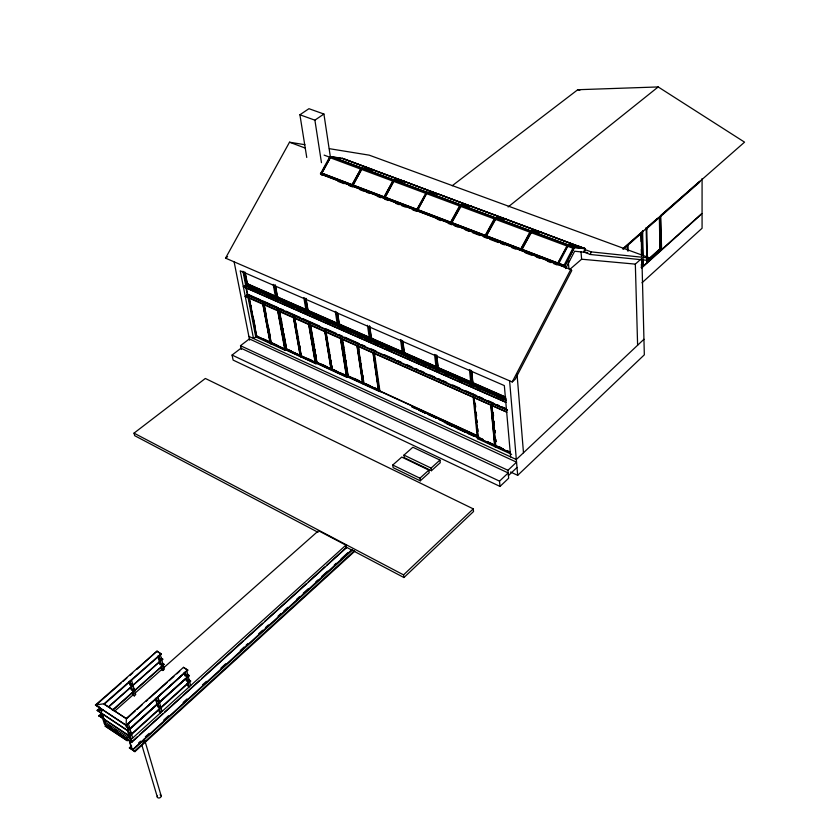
<?xml version="1.0" encoding="UTF-8"?>
<svg xmlns="http://www.w3.org/2000/svg" width="840" height="840" viewBox="0 0 840 840"><rect width="100%" height="100%" fill="white"/><g stroke="black" fill="none" stroke-linecap="round" stroke-linejoin="round"><path stroke-width="1.26" d="M702.082 178.553L702.072 213.245L641.571 267.603M245.921 285.464L369.296 339.707M246.026 288.225L247.244 294.452L245.259 296.457L506.951 412.188L245.543 295.995M330.267 157.763L321.815 173.197L330.267 157.763L331.558 156.639L362.008 167.979L372.719 169.89M372.803 169.617L342.468 158.351L584.819 248.724M321.678 173.082L352.212 184.769L360.717 169.124L362.008 167.979M361.568 169.449L353.062 185.094L361.568 169.449L362.859 168.294L394.096 179.939L404.754 181.493L399.935 181.072M373.569 170.205L404.754 181.493M352.926 184.978L384.237 196.959L392.805 181.104L394.096 179.939M437.441 193.946L405.615 181.808L394.968 180.264L393.677 181.429L385.108 197.295L393.677 181.429M384.972 197.179L417.092 209.465L427.014 192.192L437.514 193.662M471.062 206.441L438.406 193.998L435.992 193.946M417.858 209.696L426.5 193.599L417.858 209.696L450.807 222.306L460.793 204.782L471.146 206.157M460.425 206.335L451.721 222.653L461.706 205.118L495.464 217.697L505.565 219.261M505.649 218.978L472.059 206.493L469.382 206.43M451.594 222.537L485.425 235.484L495.464 217.697M495.138 219.282L486.36 235.841L496.409 218.043L531.08 230.958L541.075 232.145L538.493 232.134M541.075 232.145L506.583 219.324L501.417 218.967M486.245 235.725L520.968 249.018L531.08 230.958M530.775 232.585L521.944 249.386L532.045 231.326L542.042 232.502L577.868 246.141M542.042 232.502L539.458 232.491M577.962 245.847L568.155 244.776L557.991 263.109L521.819 249.27M566.328 267.173L564.858 265.65L558.873 263.372L567.777 246.309C572.103 243.117 579.915 246.845 584.913 248.43L583.758 252.189M646.191 230.024L646.79 229.499M584.913 248.43L575.148 247.38L573.877 248.672L564.417 266.837L565.772 268.243M578.949 246.215L569.058 245.438M584.356 252.252L585.428 248.787L342.237 158.413M590.341 254.478L591.15 251.874L650.212 258.101L647.672 260.379L590.341 254.489L584.21 252.189M557.875 262.993L566.895 246.057M563.976 265.387L572.88 248.294L574.056 247.296M564.858 265.65L573.773 248.546L329.438 157.447L320.46 173.849L322.077 175.277M569.573 260.379L568.365 262.689L568.964 268.863M565.593 268.601L574.634 251.234L587.706 252.599M304.941 144.711L289.517 142.212L225.55 258.142L512.211 381.959L570.759 269.483L320.869 174.206L322.098 171.959M520.853 248.903L529.809 232.218M485.3 235.368L494.193 218.935M450.681 222.191L459.512 205.989M416.966 209.349L425.723 193.389M384.101 196.844L392.805 181.104M352.076 184.653L360.717 169.124M323.327 169.712L326.403 164.094M327.631 161.847L329.48 158.477M246.089 285.086L249.816 286.524M510.562 472.017L517.682 475.335L644.332 354.816L641.928 259.56M473.267 508.872L473.55 511.518L403.945 577.542L403.557 574.885L473.267 508.872L205.338 378.462L134.022 433.136L134.684 435.677L318.056 532.298M508.431 475.587L517.01 467.46M500.01 486.423L499.517 481.142L508.19 472.941L241.007 348.212L232.071 355.058L233.111 360.087L500.01 486.423L508.662 478.223L507.948 470.284L516.558 462.168L249.375 338.909L240.503 345.692L241.269 349.471M643.944 339.276L516.327 459.512L248.882 336.389M509.849 452.687L495.6 446.145L496.146 445.651M495.757 446.324L495.222 446.817L491.284 405.31M495.684 447.027L496.23 446.534M495.201 445.221L494.666 445.715L490.77 404.702M494.75 446.607L495.285 446.103L478.275 438.197L474.096 397.299M138.547 743.012L140.49 741.248M145.331 736.837L149.205 733.32M163.737 720.101L168.588 715.701M183.12 702.481L186.995 698.953M202.503 684.863L206.378 681.335M220.91 668.125L225.761 663.716M240.293 650.496L244.167 646.978M246.109 645.215L248.042 643.45M258.699 633.759L262.584 630.242M265.482 627.596L268.391 624.95M278.082 616.14L280.991 613.494M283.899 610.859L287.774 607.331M296.499 599.403L299.397 596.757M303.282 593.229L308.123 588.829M315.871 581.784L317.814 580.02M321.689 576.492L327.506 571.211M334.288 565.037L336.221 563.283M341.072 558.873L347.855 552.71M354.784 551.229L134.925 751.653L132.458 749.784L352.181 549.423M132.731 750.025L352.653 549.896M491.075 405.825L494.844 445.557L477.992 437.819L482.664 439.719M134.453 751.17L354.344 550.799M511.634 454.356L477.435 438.648L477.981 438.165M478.275 438.197L479.346 437.209M346.51 547.649L131.975 742.035L129.612 740.744L132.227 749.48M420.263 480.827L429.209 472.721L428.873 470.106L401.741 457.076L392.753 465.034L393.131 467.639L420.263 480.827L419.916 478.202L428.873 470.106M431.435 470.705L440.276 462.693L439.961 460.079L412.86 447.237L403.977 455.102L404.334 457.706L431.435 470.705L431.099 468.09L439.961 460.079M131.292 746.193L129.36 747.947L134.925 751.653M641.981 282.796L702.072 228.26L702.072 213.654L641.592 268.023M129.402 747.904L131.628 746.235M128.636 739.379L127.155 740.723L105.095 726.106L106.575 724.784M134.925 693.242L318.518 530.733L345.912 545.15L131.198 739.357L103.498 721.046M131.712 741.982L137.487 736.68M139.429 734.927L162.719 713.822M164.661 712.068L181.167 697.116M183.099 695.363L199.605 680.411M201.547 678.657L243.275 640.847M245.217 639.093L262.689 623.27M264.621 621.505L306.358 583.706M308.301 581.942L324.796 567M326.739 565.247L346.143 547.659M130.956 732.239L129.455 733.582L129.496 736.312L190.638 681.135L189.116 679.823L187.698 681.093L186.302 680.232M160.419 705.684L158.97 706.986L157.563 706.094M187.824 681.545L189.231 680.264L190.638 681.135M126.998 737.846L126.536 738.266L104.454 723.65M190.523 680.694L129.37 735.861L98.826 715.712L100.769 714M649.309 258.394L659.925 248.871L659.369 217.518M647.609 260.201L660.146 248.955L659.589 217.602M512.211 381.959L515.172 379.302L571.778 270.532L570.759 269.483M641.004 267.246L643.429 265.072M646.937 261.923L661.595 248.756M129.339 726.884L127.838 728.238L127.88 730.957L189.231 675.78L187.709 674.468L186.281 675.738L184.874 674.877M156.041 700.739L157.447 701.631L158.907 700.319M127.974 728.679L129.476 727.335M189.116 675.328L127.743 730.506L97.136 710.367L100.065 707.805M129.633 729.047L132.52 726.464M134.442 724.731L157.5 704.004M159.422 702.272L185.357 678.951M187.698 669.942L126.252 725.571L187.698 669.942L183.466 667.349L126.399 718.316L126.116 725.12L95.445 705.001L157.059 651.105L161.311 654.087L104.234 704.203L126.536 718.767L135.24 710.986M128.016 723.702L155.012 699.51M157.909 696.917L182.007 675.318M581.007 251.832L581.626 259.214L635.334 264.117L640.952 259.098M137.172 709.264L142.002 704.939M145.877 701.484L147.809 699.762M149.741 698.029L167.15 682.479M169.082 680.757L173.922 676.431M176.82 673.837L179.718 671.255M114.303 711.49L132.962 694.974L132.185 692.549M472.931 394.685L473.477 394.202M106.365 720.625L104.874 721.949L102.165 713.328M132.919 695.016L134.285 695.888L135.734 694.606L131.397 679.823M160.881 667.191L161.564 669.659L162.928 670.509L164.346 669.26L159.936 653.236M444.444 422.699L444.57 422.1L477.445 437.178M104.559 714.882L103.068 716.195L101.01 714.84M134.043 688.852L132.594 690.134L131.219 689.262M112.319 710.147L164.136 664.356L162.761 663.505L161.343 664.755L159.968 663.904M113.431 709.726L164.136 664.356M473.267 382.358L471.796 383.649L470.39 369.999M102.889 709.538L101.388 710.861L99.33 709.506M132.478 683.508L131.019 684.8L129.644 683.918M101.535 711.302L103.026 709.989M131.145 685.24L132.605 683.96M108.707 706.534L162.666 659.012L161.291 658.161L159.873 659.411L158.498 658.56M108.539 707.154L162.666 659.012M161.196 653.635L104.097 703.752L95.445 705.001L126.252 725.571M623.637 248.031L642.59 231.399M646.149 228.27L657.51 218.305M660.44 215.733L685.303 193.914M686.249 193.084L699.668 181.303L699.668 182.165L646.17 229.152M622.797 249.039L744.555 142.149L658.192 86.94L577.763 89.723L452.204 185.734M623.5 249.071L642.611 232.271M95.582 705.453L121.013 683.203M122.966 681.492L126.871 678.069M129.811 675.507L132.741 672.935M136.657 669.512L157.059 651.105M570.003 269.241L581.626 259.203M415.475 408.681L411.852 406.613L477.488 436.464M470.61 381.917L437.997 367.605L470.788 381.749M347.508 376.887L379.355 391.482L379.901 391.02L374.419 352.968M380.216 391.808L380.394 391.65M363.111 382.536L362.565 382.988L356.916 345.608M478.023 435.971L363.416 383.376L363.573 380.342M363.668 383.586L363.122 384.038L357.284 345.314M363.542 384.237L364.088 383.775M404.754 352.306L403.263 353.546L401.489 340.084M362.796 383.187L347.792 376.215L348.338 375.764M310.359 360.549L346.962 377.328L348.054 376.435M347.928 377.076L348.474 376.625M340.316 337.743L346.406 376.278L331.81 369.59L332.356 369.149L336.851 371.207M332.094 369.81L331.538 370.262L325.164 331.411M371.816 337.869L370.325 339.077L368.56 326.918M331.957 370.451L332.504 369.999M310.044 324.303L316.575 362.607L330.992 369.212L331.538 368.77M508.137 206.955L658.192 86.94M293.99 316.68L300.972 356.139L315.21 362.67L315.756 362.229L314.675 355.845M316.575 362.607L317.121 362.166M270.774 343.067L315.767 363.709L317.268 363.017L316.722 363.457M300.972 356.139L301.518 355.709M301.266 356.37L300.72 356.811L293.664 316.921M301.119 356.99L301.665 356.559M339.717 323.799L338.216 324.986L336.116 311.693M293.401 317.594L300.163 355.772L286.094 349.314L286.65 348.883L291.333 351.036M248.021 297.329L255.728 336.83L285.306 350.417L285.852 349.986L278.576 310.223M286.251 350.165L286.797 349.734M270.228 343.497L271.404 342.584M271.173 343.245L270.617 343.675L263.12 304.038M271.005 343.854L271.562 343.423M308.438 310.076L306.925 311.241L304.679 298.043M256.882 335.927L253.512 338.52L240.23 270.816L504.336 385.592L510.626 456.887M426.626 193.715L427.906 192.528L460.793 204.782M278.114 307.661L277.546 308.091L247.517 294.777M277.925 296.699L276.413 297.832L274.019 284.729M262.637 301.476L263.204 301.056L277.599 307.451M245.259 296.457L247.968 294.441M247.769 283.479L246.257 284.592L243.716 271.572M245.543 285.737L243.369 286.797L246.089 284.792M225.55 258.142L227.588 256.683M329.438 157.447L330.656 156.597L342.468 158.351M306.757 157.469L299.911 114.776L314.895 120.162L323.915 114.03L330.351 156.807M299.911 114.776L308.942 108.696L323.915 114.03M642.631 233.153L642.044 233.678M100.013 709.957L97.136 710.367L127.88 730.957M101.692 715.292L98.826 715.712L129.496 736.312M98.963 716.153L101.829 715.732M585.428 248.787L575.053 247.674L330.656 156.597M530.985 231.252L535.994 231.84M531.962 231.609L535.71 232.05M495.38 217.98L506.583 219.324M496.325 218.327L498.866 218.652M461.622 205.401L465.507 205.916M460.709 205.054L472.059 206.493M426.93 192.476L438.406 193.998M394.012 180.212L396.385 180.558M399.62 181.22L404.355 181.912M361.935 168.252L373.643 169.932M362.786 168.567L365.18 168.934M368.781 169.481L372.372 170.016M331.485 156.902L341.177 158.424M329.364 148.68L369.212 155.159L650.212 258.101M577.763 89.723L579.841 90.384M660.65 215.953L661.605 249.606M627.029 245.48L627.585 250.814M641.077 264.947L642.841 265.598L642.684 259.214M585.008 249.596L591.15 251.874M394.968 180.264L427.014 192.192M532.045 231.326L568.155 244.776M569.153 245.144L575.148 247.38M289.517 142.212L305.025 147.998M324.125 155.117L330.099 157.343M320.985 172.883L564.974 265.766M320.46 173.849L564.417 266.837M337.995 181.346L344.127 183.687M349.01 185.556L352.695 186.963M360.024 189.756L363.72 191.163M366.145 192.087L369.842 193.494M377.16 196.287L380.856 197.704M384.5 199.091L388.206 200.508M395.514 203.291L399.231 204.708M401.635 205.632L405.353 207.049M412.65 209.832L416.378 211.25M437.136 219.166L440.864 220.595M448.151 223.377L451.889 224.794M454.335 225.729L458.01 227.136M465.286 229.908L469.024 231.336M472.626 232.712L480.05 235.547M483.651 236.912L487.4 238.35M489.762 239.253L498.425 242.55M500.787 243.453L504.546 244.881M511.802 247.653L515.561 249.091M525.263 252.788L531.479 255.161M536.277 256.998L540.057 258.437M547.292 261.198L551.082 262.637M553.529 263.571L557.203 264.978M275.562 296.111L247.391 283.752L245.322 273.105M306.044 309.477L277.546 296.982L275.373 285.065M337.323 323.201L308.06 310.369L306.012 298.368M370.566 337.785L339.35 324.093L337.638 313.226M402.297 351.708L371.438 338.173L369.684 326.014M436.096 366.534L404.376 352.622L402.938 341.607M505.733 397.079L472.899 382.683L471.765 371.511M275.373 296.257L247.202 283.889L244.902 272.066M305.855 309.624L277.358 297.129L275.184 285.212M337.134 323.358L307.87 310.517L305.823 298.515M370.387 337.943L339.161 324.24L337.449 313.373M403.294 352.38L371.259 338.32L369.495 326.161M435.907 366.692L404.187 352.779L402.591 340.536M505.544 397.247L472.721 382.841L471.45 370.44M245.469 284.245L505.806 398.591M252.21 287.574L297.728 307.577M300.132 308.637L368.413 338.635M370.808 339.685L387.576 347.056M389.97 348.106L458.252 378.116M460.656 379.166L477.425 386.536M479.819 387.587L500.189 396.532M502.582 397.582L506.173 399.168M505.628 399.409L245.637 285.127L242.928 271.226M249.134 287.322L259.917 292.058M268.307 295.754L273.094 297.854M275.489 298.914L279.08 300.489M285.075 303.125L288.666 304.71M291.06 305.76L293.454 306.81M297.056 308.395L301.844 310.506M304.238 311.556L307.829 313.142M313.824 315.767L321.006 318.927M327.002 321.562L330.593 323.148M338.982 326.834L343.77 328.944M346.164 329.994L349.766 331.58M358.144 335.265L362.943 337.376M365.337 338.425L372.519 341.586M374.913 342.647L378.514 344.221M380.909 345.272L383.303 346.332M386.894 347.907L391.692 350.018M407.264 356.864L410.855 358.449M416.85 361.084L420.441 362.659M422.835 363.72L425.229 364.77M428.82 366.356L431.225 367.406M436.013 369.516L439.604 371.091M445.599 373.727L449.19 375.312M458.776 379.522L462.368 381.108M470.747 384.794L473.151 385.844M477.939 387.954L481.53 389.54M497.102 396.385L504.294 399.546M245.144 285.737L506.32 400.638M243.737 286.776L506.163 402.402L243.369 286.797M247.622 294.168L260.81 300.006M279.993 308.511L283.594 310.107M285.989 311.168L300.384 317.541M302.778 318.602L319.568 326.046M325.563 328.703L336.357 333.48M338.762 334.541L342.353 336.137M344.757 337.197L359.142 343.57M361.546 344.631L365.148 346.227M371.144 348.883L375.931 351.005M384.332 354.732L395.126 359.51M397.519 360.57L401.121 362.166M407.117 364.822L411.915 366.944M415.517 368.54L417.911 369.6M420.305 370.661L423.906 372.256M429.901 374.913L434.7 377.044M438.302 378.63L440.695 379.701M443.09 380.762L446.691 382.358M452.687 385.004L459.879 388.195M465.885 390.852L476.669 395.63M479.073 396.701L482.675 398.286M488.67 400.943L493.458 403.074M497.06 404.659L499.464 405.731M501.858 406.791L505.459 408.387M247.244 294.452L507.486 409.773M474.054 395.189L489.909 402.213M491.032 402.717L505.334 409.059M246.939 294.956L507.171 410.351M354.018 378.368L358.565 380.447M365.106 383.45L369.716 385.55M374.325 387.66L377.769 389.245M362.933 382.683L348.159 375.911L342.3 338.656M378.745 389.918L363.783 383.072L358.334 346.983M321.552 364.193L325.994 366.23M341.344 373.264L346.962 375.837L346.553 373.264M331.359 368.918L316.943 362.313L310.643 325.29M346.773 375.984L332.178 369.296L326.088 332.147M347.12 376.236L378.105 390.432M380.153 391.377L477.813 436.118M307.451 358.428L312.197 360.602M300.531 355.478L286.461 349.031L279.51 310.968M315.578 362.376L301.329 355.845L294.588 317.667M322.969 365.631L329.721 368.729M335.654 371.448L340.578 373.706M316.491 362.891L347.582 377.307L341.544 339.066M411.852 406.613L477.298 436.622M415.653 408.534L412.031 406.455M419.223 410.161L425.177 412.892M428.747 414.53L435.887 417.806M439.457 419.444L444.213 421.628M450.167 424.347L456.11 427.077M459.68 428.715L466.82 431.991M470.39 433.629L476.332 436.359M478.527 437.325L483.021 439.394M498.697 446.576L501.07 447.668M263.75 339.077L268.328 341.166M272.559 343.108L277.19 345.24M419.044 410.319L424.998 413.049M428.568 414.687L435.708 417.963M439.278 419.601L445.221 422.331M451.175 425.061L455.931 427.245M459.501 428.873L466.641 432.149M471.398 434.332L476.154 436.517M479.987 438.239L482.328 439.32M487.011 441.462L494.036 444.685M497.332 446.197L503.265 448.917M506.825 450.555L510.384 452.183M290.136 351.267L299.04 355.352M299.659 355.635L306.169 358.628M487.158 441.777L493.899 444.875M497.154 446.366L503.087 449.085M506.646 450.713L510.206 452.351M284.939 349.241L271.036 342.867L263.634 303.66M286.387 349.776L316.386 363.699L309.708 324.555M444.392 422.257L477.267 437.346M510.027 452.519L495.779 445.988L491.904 404.964M446.964 423.612L475.136 436.538M446.786 423.769L452.655 426.468M456.183 428.085L465.57 432.39M467.922 433.471L473.792 436.17M240.503 345.692L507.948 470.284M232.071 355.058L499.517 481.142M403.977 455.102L431.099 468.09M392.753 465.034L419.916 478.202M134.022 433.136L403.557 574.885M345.912 546.966L403.945 577.542M129.612 747.957L131.754 749.196L129.119 740.471L126.42 738.308M157.185 651.546L161.311 654.087M187.814 670.394L183.466 667.349M162.792 659.452L161.416 658.613L159.989 659.862L158.624 659.012M187.824 674.909L189.231 675.78M108.203 725.288L111.363 727.377M108.077 725.329L111.227 727.409M115.437 730.191L117.537 731.587M105.998 725.235L128.058 739.841M105.861 725.267L127.922 739.883M127.796 739.988L105.735 725.382L105.052 723.198M105.641 725.55L127.701 740.155M105.178 725.949L127.249 740.575M100.621 708.404L101.388 710.861M98.858 706.262L100.16 710.399M100.79 712.425L104.328 723.692L132.006 742.004L126.714 724.532M104.234 704.203L126.536 718.767M125.685 724.847L126.43 727.314M127.176 729.782L129.801 738.423M128.215 723.188L132.689 738.003M141.792 744.849L157.395 797.234M144.953 741.017L161.185 795.911M129.927 681.103L134.285 695.888M128.919 681.461L130.011 685.157M130.736 687.624L131.46 690.081M156.408 697.935L157.458 701.642M158.151 704.109L160.597 712.761L159.201 711.858L158.498 709.391M155.347 698.271L157.804 706.923M157.868 696.623L162.047 711.449M158.855 655.725L162.928 670.509M157.815 656.103L160.198 664.734M185.304 672.042L189.231 686.868L187.824 685.997L187.173 683.529M184.222 672.409L185.209 676.116M185.861 678.583L186.522 681.051M186.732 670.761L190.638 685.587M234.119 261.849L249.627 340.158M251.003 305.666L251.496 308.185M253.449 318.276L253.942 320.796M254.436 323.316L254.919 325.836M249.344 298.242L256.704 336.063L270.438 342.363L263.025 303.167M248.913 297.119L256.515 336.2L270.249 342.51L262.836 303.303M248.724 297.266L256.337 336.346L270.07 342.647L262.647 303.44M246.404 287.952L247.37 292.919M264.484 305.907L264.957 308.438M265.44 310.957L265.913 313.488M268.538 327.401L269.02 329.931M269.493 332.462L269.966 334.992M264.054 304.784L271.215 342.72L285.117 349.104L277.914 309.771M263.445 303.796L270.848 343.004M279.699 310.832L280.161 313.362M281.316 319.704L281.788 322.245M282.944 328.587L283.406 331.128M283.868 333.669L285.022 340.011M285.485 342.542L285.947 345.082M274.995 287.102L275.436 289.485M275.867 291.869L276.297 294.242M279.09 309.844L286.282 349.178L300.353 355.625L293.591 317.447M278.911 309.992L286.094 349.314M278.565 312.165L279.731 318.507M280.193 321.048L281.358 327.39M281.82 329.931L282.282 332.462M282.744 335.002L285.306 348.957L284.75 349.387L277.536 310.055M273.21 284.371L275.604 297.476M277.725 309.918L285.306 350.417M294.777 317.52L295.229 320.072M295.68 322.613L296.131 325.164M297.255 331.527L297.696 334.068M298.147 336.609L298.599 339.161M299.723 345.524L300.174 348.065M294.179 316.544L301.151 355.992L315.389 362.523L308.847 324.23M310.233 324.156L316.754 362.46L331.17 369.065L325.07 331.926M305.393 299.208L305.802 301.613M306.201 304.006L306.611 306.401M309.445 325.217L314.233 353.294M308.931 323.694L315.767 363.709M308.658 324.377L315.21 362.67M303.839 297.675L306.096 310.873M345.912 545.15L346.364 547.785M313.215 339.181L313.645 341.744M314.076 344.295L314.517 346.846M314.947 349.398L315.389 351.95M315.819 354.501L316.25 357.063M329.217 349.933L329.637 352.495M330.057 355.058L330.477 357.62M330.897 360.181L331.317 362.744M331.727 365.306L332.147 367.868M325.689 331.023L332 369.443L346.594 376.131L340.505 337.596M325.51 331.17L331.81 369.59M324.671 330.792L330.992 369.212M335.265 311.325L337.365 324.608M343.487 344.935L343.896 347.498M344.295 350.07L344.705 352.643M345.104 355.215L345.513 357.777M345.912 360.35L346.322 362.922M342.111 338.804L347.97 376.068L362.754 382.83L357.094 345.461M341.922 338.951L347.792 376.215M341.481 341.145L341.891 343.718M342.29 346.29L344.526 360.413M344.925 362.985L345.334 365.558M345.744 368.13L346.143 370.692M340.788 338.247L346.962 377.328M314.895 120.162L321.457 162.677M358.522 346.836L358.911 349.409M360.266 358.428L360.654 361.011M361.043 363.584L361.431 366.167M362.796 375.186L363.185 377.758M357.956 345.839L363.594 383.219L378.556 390.075L373.139 352.58M357.767 345.996L363.416 383.376M373.695 355.016L375.007 364.067M375.375 366.649L375.942 370.534M376.31 373.118L376.688 375.701M377.066 378.284L377.622 382.169M378 384.752L378.368 387.334M372.95 352.737L378.378 390.222M367.5 325.322L369.443 338.699M373.863 353.419L379.355 391.482M400.586 339.696L402.36 353.157M434.553 354.438L436.149 367.994M436.748 355.131L437.178 358.827M437.462 361.284L438.039 366.219M436.558 355.288L437.997 367.605M435.477 354.848L437.073 368.403M473.876 398.076L475.377 412.262M475.64 414.813L477.992 437.819M473.193 397.278L477.435 438.648M469.445 369.59L470.852 383.24M475.293 403.2L475.681 407.032M476.207 412.146L476.595 415.979M476.983 419.811L477.246 422.373M477.897 428.757L478.159 431.319M493.3 413.438L493.542 416.01M494.025 421.134L494.382 424.977M494.865 430.101L495.106 432.673M495.716 439.079L495.957 441.641M492.996 412.325L493.238 414.887M493.846 421.302L494.204 425.145M494.687 430.269L494.928 432.831M495.537 439.247L495.779 441.808M492.082 404.796L492.324 407.358M492.818 412.493L493.059 415.055M493.657 421.459L493.899 424.022M494.508 430.437L494.75 432.999M495.358 439.404L495.6 441.977M491.726 405.122L495.6 446.145M509.576 380.625L517.682 475.335M517.01 373.874L523.488 452.77M628.026 245.091L628.204 251.087M635.334 264.117L637.613 345.24M641.13 232.481L641.728 256.084M641.792 258.709L641.96 265.272M640.941 233.709L641.141 241.584M641.34 249.448L641.508 256.011M641.571 258.636L641.739 265.188M642.579 230.748L643.209 256.137M643.272 258.689L643.45 265.923M642.023 232.796L642.579 255.381M646.769 228.627L647.43 257.565M646.139 227.63L646.957 262.773M660.461 216.605L661.017 249.27M160.828 795.207A2.026 1.533 -22.7 0 1 160.629 797.265A2.026 1.533 -22.7 0 1 158.13 797.874A2.026 1.533 -22.7 0 1 157.447 796.016M160.041 794.808A2.026 1.533 -22.7 0 1 160.482 794.955M144.218 739.064A2.079 1.533 -21.3 0 1 143.734 741.352A2.079 1.533 -21.3 0 1 140.921 741.426"/></g></svg>
